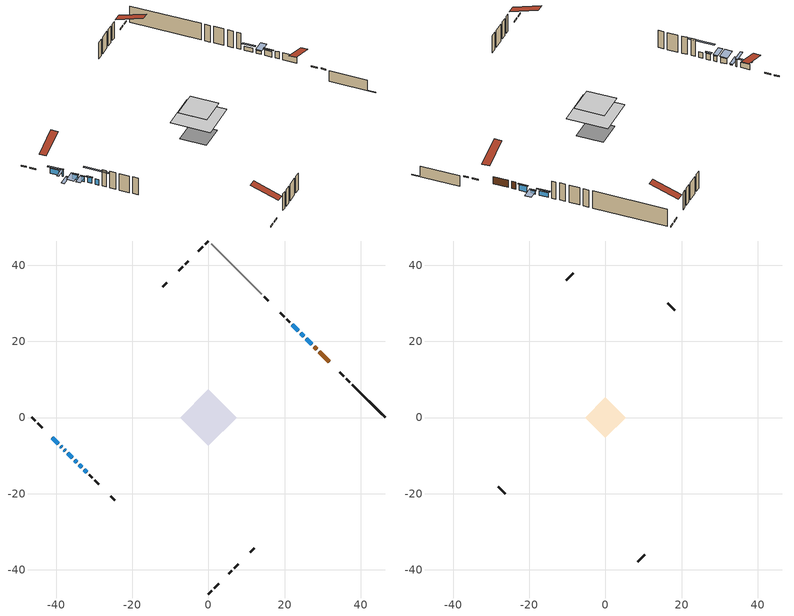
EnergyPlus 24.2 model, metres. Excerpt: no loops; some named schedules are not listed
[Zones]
conditioned space
 floor outside (Floor1 construction): -1.53,0 0,1.53 1.53,0 0,-1.53 z2.36
 floor adiabatic (AdiabaticFloorConstruction): -7.42,0 0,7.42 7.42,0 0,-7.42 z4.8
 floor foundation (Slab1 construction): -4.85,0 0,4.85 4.85,0 0,-4.85 z-0.69
 wall outside (RimJoist1 construction): 0,-46.33 0.87,-45.47 / -46.33,0 -45.47,-0.87 / 0,46.33 -0.87,45.47 / 37.05,9.28 36.19,10.14 z2.36:2.66
 wall outside (RimJoist2 construction): 1.52,-44.81 2.64,-43.69 / -44.81,-1.52 -43.69,-2.64 / -1.52,44.81 -2.64,43.69 / 35.53,10.8 34.41,11.92 z2.36:2.66
 wall outside (AdiabaticWallConstruction 1): 31.73,14.6 29.06,17.27 / 28.4,17.93 27.73,18.6 z2.36:4.39
 wall outside (AdiabaticWallConstruction): 27.07,19.26 25.71,20.62 / -33.97,-12.36 -33.29,-13.04 / -32.63,-13.7 -31.95,-14.38 z2.36:3.96; -41.01,-5.32 -39.41,-6.92 z2.36:3.86; -38.75,-7.58 -38.57,-7.76 z2.36:4.34; -37.92,-8.41 -37.56,-8.78 z2.36:2.52; 25.05,21.28 24.19,22.14 z2.36:3.28; -36.9,-9.43 -35.82,-10.51 z2.36:3.88; -35.17,-11.17 -34.63,-11.71 z2.36:3.89; 23.54,22.8 21.93,24.4 z2.36:3.58
 wall outside (Wall1 construction): 5.32,-41.01 6.06,-40.27 / -31.3,-15.04 -30.56,-15.77 / -5.32,41.01 -6.06,40.27 / 21.28,25.05 20.54,25.79 z2.36:7.24
 wall outside (Wall2 construction): 6.72,-39.62 7.77,-38.56 / -29.91,-16.43 -28.85,-17.48 / -6.72,39.62 -7.77,38.56 / 19.89,26.44 18.83,27.5 z2.36:7.24
 wall outside (Wall4 construction): 10.98,-35.36 11.98,-34.36 / -25.64,-20.69 -24.64,-21.69 / -10.98,35.36 -11.98,34.36 / 15.63,30.71 14.63,31.71 z2.36:7.24
 wall foundation (FoundationWall1 construction): 37.71,8.62,-0.69 37.71,8.62,2.36 44.77,1.57,2.36 44.77,1.57,-0.59 46.33,0,-0.59 46.33,0,-0.69
 wall adiabatic (Wall5 construction): 13.97,32.36 0.66,45.68 z2.36:7.24
 window (WindowConstruction 2): 27.07,19.26 25.71,20.62 z2.36:3.96
 window (WindowConstruction 1): -41.01,-5.32 -39.41,-6.92 z2.36:3.86
 window (WindowConstruction 8): -38.75,-7.58 -38.57,-7.76 z2.36:4.34
 window (WindowConstruction 9): -37.92,-8.42 -37.56,-8.77 z2.36:2.51
 window (WindowConstruction 5): 25.05,21.28 24.19,22.14 z2.36:3.27
 window (WindowConstruction 6): -36.9,-9.43 -35.82,-10.51 z2.36:3.88
 window (WindowConstruction 7): -35.17,-11.17 -34.63,-11.7 z2.36:3.88
 window (WindowConstruction 3): -33.97,-12.36 -33.29,-13.04 z2.36:3.96
 window (WindowConstruction 4): -32.63,-13.7 -31.95,-14.38 z2.36:3.96
 window (WindowConstruction): 23.53,22.8 21.94,24.4 z2.36:3.58
 door (Door): 31.73,14.6 29.06,17.27 z2.36:4.39
 door (Door 1): 28.4,17.93 27.73,18.6 z2.36:4.39
 ceiling adiabatic (AdiabaticFloorConstruction): 0,-7.42 7.42,0 0,7.42 -7.42,0 z4.8
attic - vented
 floor to conditioned space (Floor2 construction Reversed): -5.32,0 0,5.32 5.32,0 0,-5.32 z7.24
 wall outside (Wall3 construction): 8.43,-37.91 10.32,-36.01 / -28.2,-18.14 -26.3,-20.03 / -8.43,37.91 -10.32,36.01 / 18.18,28.16 16.28,30.05 z2.36:7.24
 roof outside (Roof1 construction): 4.67,-41.67,7.24 -0.52,-36.48,9.68 -1.88,-37.85,9.68 3.3,-43.03,7.24; -41.67,-4.67,7.24 -36.48,0.52,9.68 -37.85,1.88,9.68 -43.03,-3.3,7.24; -4.67,41.67,7.24 0.52,36.48,9.68 1.88,37.85,9.68 -3.3,43.03,7.24; 32.39,13.95,7.24 27.2,8.76,9.68 28.57,7.39,9.68 33.75,12.58,7.24
shading: 25.5,20.83 27.28,19.05 27.49,19.26 25.71,21.04 z4.26; -38.98,-7.36 -41.44,-4.89 -41.73,-5.18 -39.27,-7.65 z4.47; -38.45,-7.89 -38.88,-7.45 -41.04,-9.61 -40.6,-10.04 z4.52; -37.43,-8.9 -38.04,-8.29 -40.2,-10.45 -39.59,-11.06 z2.69; 24.06,22.27 25.18,21.15 27.34,23.31 26.22,24.43 z3.45; -35.7,-10.64 -37.03,-9.3 -39.19,-11.46 -37.85,-12.79 z4.06; -34.5,-11.83 -35.29,-11.04 -37.45,-13.2 -36.66,-13.99 z4.06; -33.08,-13.25 -34.18,-12.15 -34.47,-12.44 -33.37,-13.54 z4.26; -29.88,-16.45 -34.7,-11.63 -35,-11.92 -30.17,-16.74 z6.89; 21.5,24.83 23.97,22.37 24.26,22.66 21.8,25.12 z4.19
[Building]
Building 1: Terrain=Suburbs
[Site:Location]
Calgary Intl AP_AB: Latitude {deg}=51.11; Longitude {deg}=-114.02; Time Zone {hr}=-7; Elevation {m}=1084; Keep Site Location Information=Yes
[Site:GroundTemperature:Shallow]
0.326196, -1.55603, -1.70677, -0.813554, 2.7722, 6.34125, 9.43543, 11.3955, 11.562, 9.96783, 6.95256, 3.49299
[Site:WaterMainsTemperature]
Calculation Method=Schedule; Temperature Schedule=mains temperature schedule
[Material] Roughness=Rough; Thermal Absorptance=0.9
Name | Thickness {m} | Conductivity {W/m-K} | Density {kg/m3} | Specific Heat {J/kg-K} | Solar Absorptance | Visible Absorptance
asphalt or fiberglass shingles | 0.00635 | 0.162714 | 1121.4 | 1465.45 | 0.4 | 0.4
ceiling loosefill ins | 0.169333 | 0.0480833 | 16.02 | 1046.75 | 0.7 | 0.7
ceiling stud and cavity | 0.1397 | 0.351045 | 65.682 | 1177.47 | 0.7 | 0.7
concrete 4.0 in. | 0.1016 | 1.803125 | 2242.8 | 837.4 | 0.7 | 0.7
concrete 8.0 in. | 0.2032 | 1.803125 | 2242.8 | 837.4 | 0.7 | 0.7
door material | 0.04445 | 0.053851 | 512.64 | 1214.23 | 0.7 | 0.7
floor covering | 0.0127 | 0.0433444 | 54.468 | 1339.84 | 0.6 | 0.6
floor rigid ins | 0.103632 | 0.029427 | 32.04 | 1214.23 | 0.7 | 0.7
floor rigid ins 1; wall rigid ins 2 | 0.512978 | 0.029427 | 32.04 | 1214.23 | 0.7 | 0.7
floor stud and cavity | 0.1397 | 0.271521 | 92.3553 | 1139.71 | 0.7 | 0.7
floor stud and cavity 1 | 0.1397 | 1.75129 | 37.0049 | 1207.88 | 0.7 | 0.7
furniture material conditioned space 1 | 0.1524 | 0.115458 | 640.8 | 1214.23 | 0.6 | 0.6
gypsum board | 0.0127 | 0.160291 | 801 | 837.4 | 0.6 | 0.6
osb sheathing 0.5 in. | 0.0127 | 0.115458 | 512.64 | 1214.23 | 0.7 | 0.7
osb sheathing 0.75 in. | 0.01905 | 0.115458 | 512.64 | 1214.23 | 0.7 | 0.7
osb sheathing 2.0 in. | 0.0508 | 0.115458 | 512.64 | 1214.23 | 0.7 | 0.7
rim joist rigid ins; wall rigid ins | 0.051816 | 0.029427 | 32.04 | 1214.23 | 0.7 | 0.7
rim joist stud and cavity | 0.0508 | 0.0478775 | 125.044 | 1163.47 | 0.6 | 0.6
rim joist stud and cavity 1 | 0.0508 | 0.0475618 | 125.044 | 1163.47 | 0.6 | 0.6
wall rigid ins 1 | 0.051816 | 0.029427 | 32.04 | 1214.23 | 0.4 | 0.4
wall stud and cavity | 0.1397 | 0.214432 | 139.0536 | 1170.24 | 0.7 | 0.7
wall stud and cavity 1 | 0.1397 | 0.238976 | 139.0536 | 1170.24 | 0.7 | 0.7
wall stud and cavity 2 | 0.0889 | 6.9971 | 50.32683 | 1063.81 | 0.6 | 0.6
wall stud and cavity 3 | 0.1397 | 0.200459 | 139.0536 | 1170.24 | 0.7 | 0.7
wall stud and cavity 4 | 0.1397 | 0.186881 | 139.0536 | 1170.24 | 0.7 | 0.7
wall stud and cavity 5 | 0.0889 | 0.380278 | 52.3479 | 1209.89 | 0.7 | 0.7
wall stud and cavity 6 | 0.0889 | 0.391764 | 83.0341 | 1211.67 | 0.7 | 0.7
wood siding | 0.0254 | 0.102417 | 544.68 | 1172.36 | 0.4 | 0.4
wood siding 1 | 0.00254 | 0.102417 | 544.68 | 1172.36 | 0.4 | 0.4
wood siding 2; wood siding 3; wood siding 4 | 0.0254 | 0.102417 | 544.68 | 1172.36 | 0.7 | 0.7
[WindowMaterial:SimpleGlazingSystem]
Name | U-Factor {W/m2-K} | Solar Heat Gain Coefficient
WindowMaterial | 2.7913 | 0.64
WindowMaterial 1 | 2.79414 | 0.65
WindowMaterial 2 | 2.76008 | 0.61
WindowMaterial 3 | 1.831155 | 0.51
WindowMaterial 4 | 2.75837 | 0.61
WindowMaterial 5 | 2.773703 | 0.65
WindowMaterial 6 | 2.78052 | 0.57
WindowMaterial 7 | 2.728279 | 0.5
WindowMaterial 8 | 2.60791 | 0.31
[Construction]
AdiabaticFloorConstruction: floor stud and cavity 1, floor rigid ins 1, osb sheathing 0.75 in., floor covering
AdiabaticWallConstruction: wood siding 3, wall rigid ins 2, wall stud and cavity 5, gypsum board
AdiabaticWallConstruction 1: wood siding 4, wall rigid ins 2, wall stud and cavity 5, gypsum board
Door; Door 1: door material
Floor1 construction: floor stud and cavity, floor rigid ins, osb sheathing 0.75 in., floor covering
Floor2 construction Reversed: gypsum board, ceiling stud and cavity, ceiling loosefill ins
FoundationWall1 construction: concrete 8.0 in.
furniture construction conditioned space 1: furniture material conditioned space 1
PartitionWallConstruction: gypsum board, wall stud and cavity 6, gypsum board
RimJoist1 construction: wood siding 2, rim joist rigid ins, osb sheathing 2.0 in., rim joist stud and cavity
RimJoist2 construction: wood siding 2, rim joist rigid ins, osb sheathing 2.0 in., rim joist stud and cavity 1
Roof1 construction: asphalt or fiberglass shingles
Slab1 construction: concrete 4.0 in.
Wall1 construction: wood siding, wall rigid ins, osb sheathing 0.5 in., wall stud and cavity, gypsum board
Wall2 construction: wood siding, wall rigid ins, osb sheathing 0.5 in., wall stud and cavity 1, gypsum board
Wall3 construction: wood siding 1, wall stud and cavity 2
Wall4 construction: wood siding, wall rigid ins, osb sheathing 0.5 in., wall stud and cavity 3, gypsum board
Wall5 construction: wall rigid ins 1, osb sheathing 0.5 in., wall stud and cavity 4, gypsum board
WindowConstruction: WindowMaterial
WindowConstruction 1: WindowMaterial 1
WindowConstruction 2: WindowMaterial 2
WindowConstruction 3; WindowConstruction 4: WindowMaterial 3
WindowConstruction 5: WindowMaterial 4
WindowConstruction 6: WindowMaterial 5
WindowConstruction 7: WindowMaterial 6
WindowConstruction 8: WindowMaterial 7
WindowConstruction 9: WindowMaterial 8
[Zone] Multiplier=1; Part of Total Floor Area=Yes
Name | Volume {m3}
attic - vented | 22.4843
conditioned space | 448.5
[Space]
Name | Zone | Volume {m3}
attic - vented 1 | attic - vented | 22.4843
conditioned space 1 | conditioned space | 448.5
[ZoneInfiltration:EffectiveLeakageArea]
infil attic - vented 1: Zone or Space=attic - vented 1; Schedule=Always On Discrete; Effective Air Leakage Area {cm2}=1942.97; Stack Coefficient=0.000509081; Wind Coefficient=1.52445e-05
[ZoneMixing]
whole house fan mix: Zone or Space=attic - vented; Schedule=Always On Continuous; Design Flow Rate Calculation Method=Flow/Zone; Design Flow Rate {m3/s}=0; Source Zone or Space=conditioned space
[SurfaceProperty:ExposedFoundationPerimeter]
Slab1: Exposed Perimeter Calculation Method=TotalExposedPerimeter; Total Exposed Perimeter {m}=12.192
[InternalMass] Zone or ZoneList=conditioned space; Space or SpaceList=conditioned space 1
Name | Construction | Surface Area {m2}
furniture mass conditioned space 1 | furniture construction conditioned space 1 | 64.7081
partition wall mass | PartitionWallConstruction | 161.77
[Lights]
interior lighting: Zone or ZoneList or Space or SpaceList=conditioned space 1; Schedule=interior lighting schedule; Design Level Calculation Method=LightingLevel; Lighting Level {W}=343.2; Return Air Fraction=0; Fraction Radiant=0.6; Fraction Visible=0.2; Fraction Replaceable=1
[People]
occupants: Zone or ZoneList or Space or SpaceList=conditioned space 1; Number of People Schedule=occupants schedule; Number of People Calculation Method=People; Number of People=3; Fraction Radiant=0.314171; Sensible Heat Fraction=0.56303; Activity Level Schedule=occupants activity schedule; Carbon Dioxide Generation Rate {m3/s-W}=0; Enable ASHRAE 55 Comfort Warnings=No; Mean Radiant Temperature Calculation Type=EnclosureAveraged
[ElectricEquipment] Zone or ZoneList or Space or SpaceList=conditioned space 1; Design Level Calculation Method=EquipmentLevel
Name | Schedule | Design Level {W} | Fraction Latent | Fraction Radiant | Fraction Lost
clothes dryer | clothes dryer schedule | 140.772 | 0.015 | 0.081 | 0.85
clothes washer | clothes washer schedule | 32.1985 | 0.03 | 0.162 | 0.7
cooking range | cooking range schedule | 208.969 | 0.08 | 0.432 | 0.2
dishwasher | dishwasher schedule | 66.8632 | 0.3 | 0.18 | 0.4
fridge | fridge schedule | 72.9452 | 0 | 0.6 | 0
mech vent bath fan 0 | mech vent bath fan 0 schedule | 50.2 | 0 | 0 | 1
mech vent bath fan 1 | mech vent bath fan 1 schedule | 50.2 | 0 | 0 | 1
mech vent house fan | mech vent house fan schedule | 0 | 0 | 0 | 1
mech vent house fan cfis | mech vent house fan cfis schedule | 0 | 0 | 0 | 0
mech vent range fan 0 | mech vent range fan 0 schedule | 57 | 0 | 0 | 1
misc plug loads | misc plug loads schedule | 494.7 | 0.045 | 0.513 | 0.1
whole house fan | Always On Discrete | 0 | 0 | 0 | 1
[OtherEquipment] Zone or ZoneList or Space or SpaceList=conditioned space 1; Design Level Calculation Method=EquipmentLevel
Name | Fuel Type | Schedule | Design Level {W} | Fraction Latent | Fraction Radiant | Fraction Lost
clothes dryer 1 | Electricity | clothes dryer schedule | 0 | 0.015 | 0.081 | 0.85
cooking range 1 | Electricity | cooking range schedule | 0 | 0.08 | 0.432 | 0.2
general water use latent | None | general water use schedule | 59.3978 | 1 | 0 | 0
general water use sensible | None | general water use schedule | -58.539 | 0 | 0.6 | 0
mech vent house fan latent load | None | Always On Discrete | 0 | 1 | 0 | 0
mech vent house fan sensible load | None | Always On Discrete | 0 | 0 | 0 | 0
water heater energy adjustment1 | NaturalGas | Always On Discrete | 0.01 | 0 | 0 | 1
[ZoneInfiltration:DesignFlowRate] Zone or ZoneList or Space or SpaceList=conditioned space 1; Schedule=Always On Discrete; Design Flow Rate Calculation Method=Flow/Zone; Design Flow Rate {m3/s}=0
infil flow; natural vent flow; whole house fan flow
[Foundation:Kiva]
Foundation Kiva 1: Initial Indoor Air Temperature {C}=18; Wall Height Above Grade {m}=2.36001; Wall Depth Below Slab {m}=0.2032
[Foundation:Kiva:Settings]
Soil Conductivity {W/m-K}=0.849921; Soil Density {kg/m3}=1842.3; Soil Specific Heat {J/kg-K}=418.7; Ground Solar Absorptivity=0.9; Ground Thermal Absorptivity=0.9; Ground Surface Roughness {m}=0.03; Far-Field Width {m}=40; Deep-Ground Boundary Condition=ZeroFlux; Deep-Ground Depth {m}=40; Minimum Cell Dimension {m}=0.2; Maximum Cell Growth Coefficient=3; Simulation Timestep=Timestep
[Exterior:Lights]
exterior lighting: Schedule=exterior lighting schedule; Design Level {W}=75.6
[Schedule:Constant]
Name | Hourly Value
Always On Continuous; mech vent house fan schedule; mech vent house fan cfis schedule; Always On Discrete | 1
occupants activity schedule | 117.228
fridge schedule | 0
[Schedule:Week:Daily]
interior lighting schedule Week Rule - Jan1-Jan27: interior lighting schedule day, interior lighting schedule day, interior lighting schedule day, interior lighting schedule day, interior lighting schedule day, interior lighting schedule day, interior lighting schedule day, interior lighting schedule default day, interior lighting schedule default day, interior lighting schedule default day, interior lighting schedule default day, interior lighting schedule default day
interior lighting schedule Week Rule - Jan28-Feb3: interior lighting schedule day, interior lighting schedule day, interior lighting schedule day, interior lighting schedule day, interior lighting schedule day 1, interior lighting schedule day 1, interior lighting schedule day 1, interior lighting schedule default day, interior lighting schedule default day, interior lighting schedule default day, interior lighting schedule default day, interior lighting schedule default day
interior lighting schedule Week Rule - Feb4-Feb24: interior lighting schedule day 1, interior lighting schedule day 1, interior lighting schedule day 1, interior lighting schedule day 1, interior lighting schedule day 1, interior lighting schedule day 1, interior lighting schedule day 1, interior lighting schedule default day, interior lighting schedule default day, interior lighting schedule default day, interior lighting schedule default day, interior lighting schedule default day
interior lighting schedule Week Rule - Feb25-Mar3: interior lighting schedule day 1, interior lighting schedule day 1, interior lighting schedule day 1, interior lighting schedule day 1, interior lighting schedule day 2, interior lighting schedule day 2, interior lighting schedule day 2, interior lighting schedule default day, interior lighting schedule default day, interior lighting schedule default day, interior lighting schedule default day, interior lighting schedule default day
interior lighting schedule Week Rule - Mar4-Mar31: interior lighting schedule day 2, interior lighting schedule day 2, interior lighting schedule day 2, interior lighting schedule day 2, interior lighting schedule day 2, interior lighting schedule day 2, interior lighting schedule day 2, interior lighting schedule default day, interior lighting schedule default day, interior lighting schedule default day, interior lighting schedule default day, interior lighting schedule default day
interior lighting schedule Week Rule - Apr1-Apr28: interior lighting schedule day 3, interior lighting schedule day 3, interior lighting schedule day 3, interior lighting schedule day 3, interior lighting schedule day 3, interior lighting schedule day 3, interior lighting schedule day 3, interior lighting schedule default day, interior lighting schedule default day, interior lighting schedule default day, interior lighting schedule default day, interior lighting schedule default day
interior lighting schedule Week Rule - Apr29-May5: interior lighting schedule day 3, interior lighting schedule day 3, interior lighting schedule day 4, interior lighting schedule day 4, interior lighting schedule day 4, interior lighting schedule day 4, interior lighting schedule day 4, interior lighting schedule default day, interior lighting schedule default day, interior lighting schedule default day, interior lighting schedule default day, interior lighting schedule default day
interior lighting schedule Week Rule - May6-May26: interior lighting schedule day 4, interior lighting schedule day 4, interior lighting schedule day 4, interior lighting schedule day 4, interior lighting schedule day 4, interior lighting schedule day 4, interior lighting schedule day 4, interior lighting schedule default day, interior lighting schedule default day, interior lighting schedule default day, interior lighting schedule default day, interior lighting schedule default day
interior lighting schedule Week Rule - May27-Jun2: interior lighting schedule day 4, interior lighting schedule day 4, interior lighting schedule day 4, interior lighting schedule day 4, interior lighting schedule day 4, interior lighting schedule day 5, interior lighting schedule day 5, interior lighting schedule default day, interior lighting schedule default day, interior lighting schedule default day, interior lighting schedule default day, interior lighting schedule default day
interior lighting schedule Week Rule - Jun3-Jun30: interior lighting schedule day 5, interior lighting schedule day 5, interior lighting schedule day 5, interior lighting schedule day 5, interior lighting schedule day 5, interior lighting schedule day 5, interior lighting schedule day 5, interior lighting schedule default day, interior lighting schedule default day, interior lighting schedule default day, interior lighting schedule default day, interior lighting schedule default day
interior lighting schedule Week Rule - Jul1-Jul28: interior lighting schedule day 6, interior lighting schedule day 6, interior lighting schedule day 6, interior lighting schedule day 6, interior lighting schedule day 6, interior lighting schedule day 6, interior lighting schedule day 6, interior lighting schedule default day, interior lighting schedule default day, interior lighting schedule default day, interior lighting schedule default day, interior lighting schedule default day
interior lighting schedule Week Rule - Jul29-Aug4: interior lighting schedule day 6, interior lighting schedule day 6, interior lighting schedule day 6, interior lighting schedule day 7, interior lighting schedule day 7, interior lighting schedule day 7, interior lighting schedule day 7, interior lighting schedule default day, interior lighting schedule default day, interior lighting schedule default day, interior lighting schedule default day, interior lighting schedule default day
interior lighting schedule Week Rule - Aug5-Aug25: interior lighting schedule day 7, interior lighting schedule day 7, interior lighting schedule day 7, interior lighting schedule day 7, interior lighting schedule day 7, interior lighting schedule day 7, interior lighting schedule day 7, interior lighting schedule default day, interior lighting schedule default day, interior lighting schedule default day, interior lighting schedule default day, interior lighting schedule default day
interior lighting schedule Week Rule - Aug26-Sep1: interior lighting schedule day 7, interior lighting schedule day 7, interior lighting schedule day 7, interior lighting schedule day 7, interior lighting schedule day 7, interior lighting schedule day 7, interior lighting schedule day 8, interior lighting schedule default day, interior lighting schedule default day, interior lighting schedule default day, interior lighting schedule default day, interior lighting schedule default day
interior lighting schedule Week Rule - Sep2-Sep29: interior lighting schedule day 8, interior lighting schedule day 8, interior lighting schedule day 8, interior lighting schedule day 8, interior lighting schedule day 8, interior lighting schedule day 8, interior lighting schedule day 8, interior lighting schedule default day, interior lighting schedule default day, interior lighting schedule default day, interior lighting schedule default day, interior lighting schedule default day
interior lighting schedule Week Rule - Sep30-Oct6: interior lighting schedule day 8, interior lighting schedule day 9, interior lighting schedule day 9, interior lighting schedule day 9, interior lighting schedule day 9, interior lighting schedule day 9, interior lighting schedule day 9, interior lighting schedule default day, interior lighting schedule default day, interior lighting schedule default day, interior lighting schedule default day, interior lighting schedule default day
interior lighting schedule Week Rule - Oct7-Oct27: interior lighting schedule day 9, interior lighting schedule day 9, interior lighting schedule day 9, interior lighting schedule day 9, interior lighting schedule day 9, interior lighting schedule day 9, interior lighting schedule day 9, interior lighting schedule default day, interior lighting schedule default day, interior lighting schedule default day, interior lighting schedule default day, interior lighting schedule default day
interior lighting schedule Week Rule - Oct28-Nov3: interior lighting schedule day 9, interior lighting schedule day 9, interior lighting schedule day 9, interior lighting schedule day 9, interior lighting schedule day 10, interior lighting schedule day 10, interior lighting schedule day 10, interior lighting schedule default day, interior lighting schedule default day, interior lighting schedule default day, interior lighting schedule default day, interior lighting schedule default day
interior lighting schedule Week Rule - Nov4-Nov24: interior lighting schedule day 10, interior lighting schedule day 10, interior lighting schedule day 10, interior lighting schedule day 10, interior lighting schedule day 10, interior lighting schedule day 10, interior lighting schedule day 10, interior lighting schedule default day, interior lighting schedule default day, interior lighting schedule default day, interior lighting schedule default day, interior lighting schedule default day
interior lighting schedule Week Rule - Nov25-Dec1: interior lighting schedule day 10, interior lighting schedule day 10, interior lighting schedule day 10, interior lighting schedule day 10, interior lighting schedule day 10, interior lighting schedule day 10, interior lighting schedule day 11, interior lighting schedule default day, interior lighting schedule default day, interior lighting schedule default day, interior lighting schedule default day, interior lighting schedule default day
interior lighting schedule Week Rule - Dec2-Dec31: interior lighting schedule day 11, interior lighting schedule day 11, interior lighting schedule day 11, interior lighting schedule day 11, interior lighting schedule day 11, interior lighting schedule day 11, interior lighting schedule day 11, interior lighting schedule default day, interior lighting schedule default day, interior lighting schedule default day, interior lighting schedule default day, interior lighting schedule default day
occupants schedule Week Rule - Jan1-Dec31: occupants schedule day, occupants schedule day, occupants schedule day, occupants schedule day, occupants schedule day, occupants schedule day, occupants schedule day, occupants schedule default day, occupants schedule default day, occupants schedule default day, occupants schedule default day, occupants schedule default day
clothes dryer schedule Week Rule - Jan1-Dec31: clothes dryer schedule day, clothes dryer schedule day, clothes dryer schedule day, clothes dryer schedule day, clothes dryer schedule day, clothes dryer schedule day, clothes dryer schedule day, clothes dryer schedule default day, clothes dryer schedule default day, clothes dryer schedule default day, clothes dryer schedule default day, clothes dryer schedule default day
clothes washer schedule Week Rule - Jan1-Dec31: clothes washer schedule day, clothes washer schedule day, clothes washer schedule day, clothes washer schedule day, clothes washer schedule day, clothes washer schedule day, clothes washer schedule day, clothes washer schedule default day, clothes washer schedule default day, clothes washer schedule default day, clothes washer schedule default day, clothes washer schedule default day
cooking range schedule Week Rule - Jan1-Dec31: cooking range schedule day, cooking range schedule day, cooking range schedule day, cooking range schedule day, cooking range schedule day, cooking range schedule day, cooking range schedule day, cooking range schedule default day, cooking range schedule default day, cooking range schedule default day, cooking range schedule default day, cooking range schedule default day
dishwasher schedule Week Rule - Jan1-Dec31: dishwasher schedule day, dishwasher schedule day, dishwasher schedule day, dishwasher schedule day, dishwasher schedule day, dishwasher schedule day, dishwasher schedule day, dishwasher schedule default day, dishwasher schedule default day, dishwasher schedule default day, dishwasher schedule default day, dishwasher schedule default day
mech vent bath fan 0 schedule Week Rule - Jan1-Dec31: mech vent bath fan 0 schedule day, mech vent bath fan 0 schedule day, mech vent bath fan 0 schedule day, mech vent bath fan 0 schedule day, mech vent bath fan 0 schedule day, mech vent bath fan 0 schedule day, mech vent bath fan 0 schedule day, mech vent bath fan 0 schedule default day, mech vent bath fan 0 schedule default day, mech vent bath fan 0 schedule default day, mech vent bath fan 0 schedule default day, mech vent bath fan 0 schedule default day
mech vent bath fan 1 schedule Week Rule - Jan1-Dec31: mech vent bath fan 1 schedule day, mech vent bath fan 1 schedule day, mech vent bath fan 1 schedule day, mech vent bath fan 1 schedule day, mech vent bath fan 1 schedule day, mech vent bath fan 1 schedule day, mech vent bath fan 1 schedule day, mech vent bath fan 1 schedule default day, mech vent bath fan 1 schedule default day, mech vent bath fan 1 schedule default day, mech vent bath fan 1 schedule default day, mech vent bath fan 1 schedule default day
mech vent range fan 0 schedule Week Rule - Jan1-Dec31: mech vent range fan 0 schedule day, mech vent range fan 0 schedule day, mech vent range fan 0 schedule day, mech vent range fan 0 schedule day, mech vent range fan 0 schedule day, mech vent range fan 0 schedule day, mech vent range fan 0 schedule day, mech vent range fan 0 schedule default day, mech vent range fan 0 schedule default day, mech vent range fan 0 schedule default day, mech vent range fan 0 schedule default day, mech vent range fan 0 schedule default day
misc plug loads schedule Week Rule - Jan1-Dec31: misc plug loads schedule day, misc plug loads schedule day, misc plug loads schedule day, misc plug loads schedule day, misc plug loads schedule day, misc plug loads schedule day, misc plug loads schedule day, misc plug loads schedule default day, misc plug loads schedule default day, misc plug loads schedule default day, misc plug loads schedule default day, misc plug loads schedule default day
general water use schedule Week Rule - Jan1-Dec31: general water use schedule day, general water use schedule day, general water use schedule day, general water use schedule day, general water use schedule day, general water use schedule day, general water use schedule day, general water use schedule default day, general water use schedule default day, general water use schedule default day, general water use schedule default day, general water use schedule default day
exterior lighting schedule Week Rule - Jan1-Jan27: exterior lighting schedule day, exterior lighting schedule day, exterior lighting schedule day, exterior lighting schedule day, exterior lighting schedule day, exterior lighting schedule day, exterior lighting schedule day, exterior lighting schedule default day, exterior lighting schedule default day, exterior lighting schedule default day, exterior lighting schedule default day, exterior lighting schedule default day
exterior lighting schedule Week Rule - Jan28-Feb3: exterior lighting schedule day, exterior lighting schedule day, exterior lighting schedule day, exterior lighting schedule day, exterior lighting schedule day 1, exterior lighting schedule day 1, exterior lighting schedule day 1, exterior lighting schedule default day, exterior lighting schedule default day, exterior lighting schedule default day, exterior lighting schedule default day, exterior lighting schedule default day
exterior lighting schedule Week Rule - Feb4-Feb24: exterior lighting schedule day 1, exterior lighting schedule day 1, exterior lighting schedule day 1, exterior lighting schedule day 1, exterior lighting schedule day 1, exterior lighting schedule day 1, exterior lighting schedule day 1, exterior lighting schedule default day, exterior lighting schedule default day, exterior lighting schedule default day, exterior lighting schedule default day, exterior lighting schedule default day
exterior lighting schedule Week Rule - Feb25-Mar3: exterior lighting schedule day 1, exterior lighting schedule day 1, exterior lighting schedule day 1, exterior lighting schedule day 1, exterior lighting schedule day 2, exterior lighting schedule day 2, exterior lighting schedule day 2, exterior lighting schedule default day, exterior lighting schedule default day, exterior lighting schedule default day, exterior lighting schedule default day, exterior lighting schedule default day
exterior lighting schedule Week Rule - Mar4-Mar31: exterior lighting schedule day 2, exterior lighting schedule day 2, exterior lighting schedule day 2, exterior lighting schedule day 2, exterior lighting schedule day 2, exterior lighting schedule day 2, exterior lighting schedule day 2, exterior lighting schedule default day, exterior lighting schedule default day, exterior lighting schedule default day, exterior lighting schedule default day, exterior lighting schedule default day
exterior lighting schedule Week Rule - Apr1-Apr28: exterior lighting schedule day 3, exterior lighting schedule day 3, exterior lighting schedule day 3, exterior lighting schedule day 3, exterior lighting schedule day 3, exterior lighting schedule day 3, exterior lighting schedule day 3, exterior lighting schedule default day, exterior lighting schedule default day, exterior lighting schedule default day, exterior lighting schedule default day, exterior lighting schedule default day
exterior lighting schedule Week Rule - Apr29-May5: exterior lighting schedule day 3, exterior lighting schedule day 3, exterior lighting schedule day 4, exterior lighting schedule day 4, exterior lighting schedule day 4, exterior lighting schedule day 4, exterior lighting schedule day 4, exterior lighting schedule default day, exterior lighting schedule default day, exterior lighting schedule default day, exterior lighting schedule default day, exterior lighting schedule default day
exterior lighting schedule Week Rule - May6-May26: exterior lighting schedule day 4, exterior lighting schedule day 4, exterior lighting schedule day 4, exterior lighting schedule day 4, exterior lighting schedule day 4, exterior lighting schedule day 4, exterior lighting schedule day 4, exterior lighting schedule default day, exterior lighting schedule default day, exterior lighting schedule default day, exterior lighting schedule default day, exterior lighting schedule default day
exterior lighting schedule Week Rule - May27-Jun2: exterior lighting schedule day 4, exterior lighting schedule day 4, exterior lighting schedule day 4, exterior lighting schedule day 4, exterior lighting schedule day 4, exterior lighting schedule day 5, exterior lighting schedule day 5, exterior lighting schedule default day, exterior lighting schedule default day, exterior lighting schedule default day, exterior lighting schedule default day, exterior lighting schedule default day
exterior lighting schedule Week Rule - Jun3-Jun30: exterior lighting schedule day 5, exterior lighting schedule day 5, exterior lighting schedule day 5, exterior lighting schedule day 5, exterior lighting schedule day 5, exterior lighting schedule day 5, exterior lighting schedule day 5, exterior lighting schedule default day, exterior lighting schedule default day, exterior lighting schedule default day, exterior lighting schedule default day, exterior lighting schedule default day
exterior lighting schedule Week Rule - Jul1-Jul28: exterior lighting schedule day 6, exterior lighting schedule day 6, exterior lighting schedule day 6, exterior lighting schedule day 6, exterior lighting schedule day 6, exterior lighting schedule day 6, exterior lighting schedule day 6, exterior lighting schedule default day, exterior lighting schedule default day, exterior lighting schedule default day, exterior lighting schedule default day, exterior lighting schedule default day
exterior lighting schedule Week Rule - Jul29-Aug4: exterior lighting schedule day 6, exterior lighting schedule day 6, exterior lighting schedule day 6, exterior lighting schedule day 7, exterior lighting schedule day 7, exterior lighting schedule day 7, exterior lighting schedule day 7, exterior lighting schedule default day, exterior lighting schedule default day, exterior lighting schedule default day, exterior lighting schedule default day, exterior lighting schedule default day
exterior lighting schedule Week Rule - Aug5-Aug25: exterior lighting schedule day 7, exterior lighting schedule day 7, exterior lighting schedule day 7, exterior lighting schedule day 7, exterior lighting schedule day 7, exterior lighting schedule day 7, exterior lighting schedule day 7, exterior lighting schedule default day, exterior lighting schedule default day, exterior lighting schedule default day, exterior lighting schedule default day, exterior lighting schedule default day
exterior lighting schedule Week Rule - Aug26-Sep1: exterior lighting schedule day 7, exterior lighting schedule day 7, exterior lighting schedule day 7, exterior lighting schedule day 7, exterior lighting schedule day 7, exterior lighting schedule day 7, exterior lighting schedule day 8, exterior lighting schedule default day, exterior lighting schedule default day, exterior lighting schedule default day, exterior lighting schedule default day, exterior lighting schedule default day
[Schedule:Year]
interior lighting schedule: interior lighting schedule Week Rule - Jan1-Jan27, 1, 1, 1, 27, interior lighting schedule Week Rule - Jan28-Feb3, 1, 28, 2, 3, interior lighting schedule Week Rule - Feb4-Feb24, 2, 4, 2, 24, interior lighting schedule Week Rule - Feb25-Mar3, 2, 25, 3, 3, interior lighting schedule Week Rule - Mar4-Mar31, 3, 4, 3, 31, interior lighting schedule Week Rule - Apr1-Apr28, 4, 1, 4, 28, interior lighting schedule Week Rule - Apr29-May5, 4, 29, 5, 5, interior lighting schedule Week Rule - May6-May26, 5, 6, 5, 26, interior lighting schedule Week Rule - May27-Jun2, 5, 27, 6, 2, interior lighting schedule Week Rule - Jun3-Jun30, 6, 3, 6, 30, interior lighting schedule Week Rule - Jul1-Jul28, 7, 1, 7, 28, interior lighting schedule Week Rule - Jul29-Aug4, 7, 29, 8, 4, interior lighting schedule Week Rule - Aug5-Aug25, 8, 5, 8, 25, interior lighting schedule Week Rule - Aug26-Sep1, 8, 26, 9, 1, interior lighting schedule Week Rule - Sep2-Sep29, 9, 2, 9, 29, interior lighting schedule Week Rule - Sep30-Oct6, 9, 30, 10, 6, interior lighting schedule Week Rule - Oct7-Oct27, 10, 7, 10, 27, interior lighting schedule Week Rule - Oct28-Nov3, 10, 28, 11, 3, interior lighting schedule Week Rule - Nov4-Nov24, 11, 4, 11, 24, interior lighting schedule Week Rule - Nov25-Dec1, 11, 25, 12, 1, interior lighting schedule Week Rule - Dec2-Dec31, 12, 2, 12, 31
occupants schedule: occupants schedule Week Rule - Jan1-Dec31, 1, 1, 12, 31
clothes dryer schedule: clothes dryer schedule Week Rule - Jan1-Dec31, 1, 1, 12, 31
clothes washer schedule: clothes washer schedule Week Rule - Jan1-Dec31, 1, 1, 12, 31
cooking range schedule: cooking range schedule Week Rule - Jan1-Dec31, 1, 1, 12, 31
dishwasher schedule: dishwasher schedule Week Rule - Jan1-Dec31, 1, 1, 12, 31
mech vent bath fan 0 schedule: mech vent bath fan 0 schedule Week Rule - Jan1-Dec31, 1, 1, 12, 31
mech vent bath fan 1 schedule: mech vent bath fan 1 schedule Week Rule - Jan1-Dec31, 1, 1, 12, 31
mech vent range fan 0 schedule: mech vent range fan 0 schedule Week Rule - Jan1-Dec31, 1, 1, 12, 31
misc plug loads schedule: misc plug loads schedule Week Rule - Jan1-Dec31, 1, 1, 12, 31
general water use schedule: general water use schedule Week Rule - Jan1-Dec31, 1, 1, 12, 31
exterior lighting schedule: exterior lighting schedule Week Rule - Jan1-Jan27, 1, 1, 1, 27, exterior lighting schedule Week Rule - Jan28-Feb3, 1, 28, 2, 3, exterior lighting schedule Week Rule - Feb4-Feb24, 2, 4, 2, 24, exterior lighting schedule Week Rule - Feb25-Mar3, 2, 25, 3, 3, exterior lighting schedule Week Rule - Mar4-Mar31, 3, 4, 3, 31, exterior lighting schedule Week Rule - Apr1-Apr28, 4, 1, 4, 28, exterior lighting schedule Week Rule - Apr29-May5, 4, 29, 5, 5, exterior lighting schedule Week Rule - May6-May26, 5, 6, 5, 26, exterior lighting schedule Week Rule - May27-Jun2, 5, 27, 6, 2, exterior lighting schedule Week Rule - Jun3-Jun30, 6, 3, 6, 30, exterior lighting schedule Week Rule - Jul1-Jul28, 7, 1, 7, 28, exterior lighting schedule Week Rule - Jul29-Aug4, 7, 29, 8, 4, exterior lighting schedule Week Rule - Aug5-Aug25, 8, 5, 8, 25, exterior lighting schedule Week Rule - Aug26-Sep1, 8, 26, 9, 1, exterior lighting schedule Week Rule - Sep2-Sep29, 9, 2, 9, 29, exterior lighting schedule Week Rule - Sep30-Oct6, 9, 30, 10, 6, exterior lighting schedule Week Rule - Oct7-Oct27, 10, 7, 10, 27, exterior lighting schedule Week Rule - Oct28-Nov3, 10, 28, 11, 3, exterior lighting schedule Week Rule - Nov4-Nov24, 11, 4, 11, 24, exterior lighting schedule Week Rule - Nov25-Dec1, 11, 25, 12, 1, exterior lighting schedule Week Rule - Dec2-Dec31, 12, 2, 12, 31
[Schedule:Compact]
mains temperature schedule: Through: 01/01, For: AllDays, Until: 24:00, 5.30611, Through: 01/02, For: AllDays, Until: 24:00, 5.24556, Through: 01/03, For: AllDays, Until: 24:00, 5.18611, Through: 01/04, For: AllDays, Until: 24:00, 5.12778, Through: 01/05, For: AllDays, Until: 24:00, 5.07, Through: 01/06, For: AllDays, Until: 24:00, 5.01278, Through: 01/07, For: AllDays, Until: 24:00, 4.95722, Through: 01/08, For: AllDays, Until: 24:00, 4.90222, Through: 01/09, For: AllDays, Until: 24:00, 4.84778, Through: 01/10, For: AllDays, Until: 24:00, 4.795, Through: 01/11, For: AllDays, Until: 24:00, 4.74278, Through: 01/12, For: AllDays, Until: 24:00, 4.69167, Through: 01/13, For: AllDays, Until: 24:00, 4.64111, Through: 01/14, For: AllDays, Until: 24:00, 4.59222, Through: 01/15, For: AllDays, Until: 24:00, 4.54389, Through: 01/16, For: AllDays, Until: 24:00, 4.49722, Through: 01/17, For: AllDays, Until: 24:00, 4.45111, Through: 01/18, For: AllDays, Until: 24:00, 4.40611, Through: 01/19, For: AllDays, Until: 24:00, 4.36222, Through: 01/20, For: AllDays, Until: 24:00, 4.32, Through: 01/21, For: AllDays, Until: 24:00, 4.27833, Through: 01/22, For: AllDays, Until: 24:00, 4.23778, Through: 01/23, For: AllDays, Until: 24:00, 4.19833, Through: 01/24, For: AllDays, Until: 24:00, 4.16056, Through: 01/25, For: AllDays, Until: 24:00, 4.12333, Through: 01/26, For: AllDays, Until: 24:00, 4.08778, Through: 01/27, For: AllDays, Until: 24:00, 4.05278, Through: 01/28, For: AllDays, Until: 24:00, 4.01944, Through: 01/29, For: AllDays, Until: 24:00, 3.98722, Through: 01/30, For: AllDays, Until: 24:00, 3.95611, Through: 01/31, For: AllDays, Until: 24:00, 3.92667, Through: 02/01, For: AllDays, Until: 24:00, 3.89778, Through: 02/02, For: AllDays, Until: 24:00, 3.87056, Through: 02/03, For: AllDays, Until: 24:00, 3.84444, Through: 02/04, For: AllDays, Until: 24:00, 3.82, Through: 02/05, For: AllDays, Until: 24:00, 3.79611, Through: 02/06, For: AllDays, Until: 24:00, 3.77389, Through: 02/07, For: AllDays, Until: 24:00, 3.75333, Through: 02/08, For: AllDays, Until: 24:00, 3.73333, Through: 02/09, For: AllDays, Until: 24:00, 3.715, Through: 02/10, For: AllDays, Until: 24:00, 3.69778, Through: 02/11, For: AllDays, Until: 24:00, 3.68222, Through: 02/12, For: AllDays, Until: 24:00, 3.66778, Through: 02/13, For: AllDays, Until: 24:00, 3.65444, Through: 02/14, For: AllDays, Until: 24:00, 3.64278, Through: 02/15, For: AllDays, Until: 24:00, 3.63222, Through: 02/16, For: AllDays, Until: 24:00, 3.62278, Through: 02/17, For: AllDays, Until: 24:00, 3.615, Through: 02/18, For: AllDays, Until: 24:00, 3.60833, Through: 02/19, For: AllDays, Until: 24:00, 3.60333, Through: 02/20, For: AllDays, Until: 24:00, 3.59944, Through: 02/21, For: AllDays, Until: 24:00, 3.59667, Through: 02/22, For: AllDays, Until: 24:00, 3.59556, Through: 02/23, For: AllDays, Until: 24:00, 3.59556, Through: 02/24, For: AllDays, Until: 24:00, 3.59722, Through: 02/25, For: AllDays, Until: 24:00, 3.6, Through: 02/26, For: AllDays, Until: 24:00, 3.60389, Through: 02/27, For: AllDays, Until: 24:00, 3.60944, Through: 02/28, For: AllDays, Until: 24:00, 3.61611, Through: 03/01, For: AllDays, Until: 24:00, 3.62444, Through: 03/02, For: AllDays, Until: 24:00, 3.63333, Through: 03/03, For: AllDays, Until: 24:00, 3.64444, Through: 03/04, For: AllDays, Until: 24:00, 3.65611, Through: 03/05, For: AllDays, Until: 24:00, 3.67, Through: 03/06, For: AllDays, Until: 24:00, 3.68444, Through: 03/07, For: AllDays, Until: 24:00, 3.70056, Through: 03/08, For: AllDays, Until: 24:00, 3.71778, Through: 03/09, For: AllDays, Until: 24:00, 3.73611, Through: 03/10, For: AllDays, Until: 24:00, 3.75611, Through: 03/11, For: AllDays, Until: 24:00, 3.77722, Through: 03/12, For: AllDays, Until: 24:00, 3.79944, Through: 03/13, For: AllDays, Until: 24:00, 3.82333, Through: 03/14, For: AllDays, Until: 24:00, 3.84833, Through: 03/15, For: AllDays, Until: 24:00, 3.87444, Through: 03/16, For: AllDays, Until: 24:00, 3.90222, Through: 03/17, For: AllDays, Until: 24:00, 3.93056, Through: 03/18, For: AllDays, Until: 24:00, 3.96056, Through: 03/19, For: AllDays, Until: 24:00, 3.99167, Through: 03/20, For: AllDays, Until: 24:00, 4.02444, Through: 03/21, For: AllDays, Until: 24:00, 4.05778, Through: 03/22, For: AllDays, Until: 24:00, 4.09278, Through: 03/23, For: AllDays, Until: 24:00, 4.12833, Through: 03/24, For: AllDays, Until: 24:00, 4.16556, Through: 03/25, For: AllDays, Until: 24:00, 4.20389, Through: 03/26, For: AllDays, Until: 24:00, 4.24333, Through: 03/27, For: AllDays, Until: 24:00, 4.28389, Through: 03/28, For: AllDays, Until: 24:00, 4.32611, Through: 03/29, For: AllDays, Until: 24:00, 4.36889, Through: 03/30, For: AllDays, Until: 24:00, 4.41278, Through: 03/31, For: AllDays, Until: 24:00, 4.45778, Through: 04/01, For: AllDays, Until: 24:00, 4.50389, Through: 04/02, For: AllDays, Until: 24:00, 4.55111, Through: 04/03, For: AllDays, Until: 24:00, 4.59944, Through: 04/04, For: AllDays, Until: 24:00, 4.64833, Through: 04/05, For: AllDays, Until: 24:00, 4.69889, Through: 04/06, For: AllDays, Until: 24:00, 4.75, Through: 04/07, For: AllDays, Until: 24:00, 4.80222, Through: 04/08, For: AllDays, Until: 24:00, 4.85556, Through: 04/09, For: AllDays, Until: 24:00, 4.91, Through: 04/10, For: AllDays, Until: 24:00, 4.965, Through: 04/11, For: AllDays, Until: 24:00, 5.02111, Through: 04/12, For: AllDays, Until: 24:00, 5.07833, Through: 04/13, For: AllDays, Until: 24:00, 5.13611, Through: 04/14, For: AllDays, Until: 24:00, 5.195, Through: 04/15, For: AllDays, Until: 24:00, 5.25444, Through: 04/16, For: AllDays, Until: 24:00, 5.315, Through: 04/17, For: AllDays, Until: 24:00, 5.37611, Through: 04/18, For: AllDays, Until: 24:00, 5.43833, Through: 04/19, For: AllDays, Until: 24:00, 5.50111, Through: 04/20, For: AllDays, Until: 24:00, 5.565, Through: 04/21, For: AllDays, Until: 24:00, 5.62944, Through: 04/22, For: AllDays, Until: 24:00, 5.69444, Through: 04/23, For: AllDays, Until: 24:00, 5.76, Through: 04/24, For: AllDays, Until: 24:00, 5.82667, Through: 04/25, For: AllDays, Until: 24:00, 5.89389, Through: 04/26, For: AllDays, Until: 24:00, 5.96167, Through: 04/27, For: AllDays, Until: 24:00, 6.03056, Through: 04/28, For: AllDays, Until: 24:00, 6.09944, Through: 04/29, For: AllDays, Until: 24:00, 6.16944, Through: 04/30, For: AllDays, Until: 24:00, 6.23944, Through: 05/01, For: AllDays, Until: 24:00, 6.31056, Through: 05/02, For: AllDays, Until: 24:00, 6.38167, Through: 05/03, For: AllDays, Until: 24:00, 6.45333, Through: 05/04, For: AllDays, Until: 24:00, 6.52611, Through: 05/05, For: AllDays, Until: 24:00, 6.59889, Through: 05/06, For: AllDays, Until: 24:00, 6.67167, Through: 05/07, For: AllDays, Until: 24:00, 6.74556, Through: 05/08, For: AllDays, Until: 24:00, 6.81944, Through: 05/09, For: AllDays, Until: 24:00, 6.89389, Through: 05/10, For: AllDays, Until: 24:00, 6.96889, Through: 05/11, For: AllDays, Until: 24:00, 7.04389, Through: 05/12, For: AllDays, Until: 24:00, 7.11944, Through: 05/13, For: AllDays, Until: 24:00, 7.195, Through: 05/14, For: AllDays, Until: 24:00, 7.27111, Through: 05/15, For: AllDays, Until: 24:00, 7.34722, Through: 05/16, For: AllDays, Until: 24:00, 7.42389, Through: 05/17, For: AllDays, Until: 24:00, 7.50056, Through: 05/18, For: AllDays, Until: 24:00, 7.57722, Through: 05/19, For: AllDays, Until: 24:00, 7.65444, Through: 05/20, For: AllDays, Until: 24:00, 7.73167, Through: 05/21, For: AllDays, Until: 24:00, 7.80889, Through: 05/22, For: AllDays, Until: 24:00, 7.88611, Through: 05/23, For: AllDays, Until: 24:00, 7.96333, Through: 05/24, For: AllDays, Until: 24:00, 8.04111, Through: 05/25, For: AllDays, Until: 24:00, 8.11833, Through: 05/26, For: AllDays, Until: 24:00, 8.19611, Through: 05/27, For: AllDays, Until: 24:00, 8.27333, Through: 05/28, For: AllDays, Until: 24:00, 8.35056, Through: 05/29, For: AllDays, Until: 24:00, 8.42778, Through: 05/30, For: AllDays, Until: 24:00, 8.505, Through: 05/31, For: AllDays, Until: 24:00, 8.58222, Through: 06/01, For: AllDays, Until: 24:00, 8.65889, Through: 06/02, For: AllDays, Until: 24:00, 8.73556, Through: 06/03, For: AllDays, Until: 24:00, 8.81222, Through: 06/04, For: AllDays, Until: 24:00, 8.88889, Through: 06/05, For: AllDays, Until: 24:00, 8.965, Through: 06/06, For: AllDays, Until: 24:00, 9.04056, Through: 06/07, For: AllDays, Until: 24:00, 9.11611, Through: 06/08, For: AllDays, Until: 24:00, 9.19167, Through: 06/09, For: AllDays, Until: 24:00, 9.26667, Through: 06/10, For: AllDays, Until: 24:00, 9.34111, Through: 06/11, For: AllDays, Until: 24:00, 9.41556, Through: 06/12, For: AllDays, Until: 24:00, 9.48889, Through: 06/13, For: AllDays, Until: 24:00, 9.56278, Through: 06/14, For: AllDays, Until: 24:00, 9.63556, Through: 06/15, For: AllDays, Until: 24:00, 9.70833, Through: 06/16, For: AllDays, Until: 24:00, 9.78, Through: 06/17, For: AllDays, Until: 24:00, 9.85167, Through: 06/18, For: AllDays, Until: 24:00, 9.92278, Through: 06/19, For: AllDays, Until: 24:00, 9.99333, Through: 06/20, For: AllDays, Until: 24:00, 10.0633, Through: 06/21, For: AllDays, Until: 24:00, 10.1328, Through: 06/22, For: AllDays, Until: 24:00, 10.2011, Through: 06/23, For: AllDays, Until: 24:00, 10.2694, Through: 06/24, For: AllDays, Until: 24:00, 10.3367, Through: 06/25, For: AllDays, Until: 24:00, 10.4039, Through: 06/26, For: AllDays, Until: 24:00, 10.47, Through: 06/27, For: AllDays, Until: 24:00, 10.5356, Through: 06/28, For: AllDays, Until: 24:00, 10.6, Through: 06/29, For: AllDays, Until: 24:00, 10.6639, Through: 06/30, For: AllDays, Until: 24:00, 10.7272, Through: 07/01, For: AllDays, Until: 24:00, 10.7894, Through: 07/02, For: AllDays, Until: 24:00, 10.8511, Through: 07/03, For: AllDays, Until: 24:00, 10.9122, Through: 07/04, For: AllDays, Until: 24:00, 10.9722, Through: 07/05, For: AllDays, Until: 24:00, 11.0311, Through: 07/06, For: AllDays, Until: 24:00, 11.0894, Through: 07/07, For: AllDays, Until: 24:00, 11.1467, Through: 07/08, For: AllDays, Until: 24:00, 11.2033, Through: 07/09, For: AllDays, Until: 24:00, 11.2589, Through: 07/10, For: AllDays, Until: 24:00, 11.3133, Through: 07/11, For: AllDays, Until: 24:00, 11.3672, Through: 07/12, For: AllDays, Until: 24:00, 11.42, Through: 07/13, For: AllDays, Until: 24:00, 11.4717, Through: 07/14, For: AllDays, Until: 24:00, 11.5222, Through: 07/15, For: AllDays, Until: 24:00, 11.5717, Through: 07/16, For: AllDays, Until: 24:00, 11.6206, Through: 07/17, For: AllDays, Until: 24:00, 11.6683, Through: 07/18, For: AllDays, Until: 24:00, 11.715, Through: 07/19, For: AllDays, Until: 24:00, 11.76, Through: 07/20, For: AllDays, Until: 24:00, 11.8044, Through: 07/21, For: AllDays, Until: 24:00, 11.8478, Through: 07/22, For: AllDays, Until: 24:00, 11.89, Through: 07/23, For: AllDays, Until: 24:00, 11.9311, Through: 07/24, For: AllDays, Until: 24:00, 11.9711, Through: 07/25, For: AllDays, Until: 24:00, 12.01, Through: 07/26, For: AllDays, Until: 24:00, 12.0478, Through: 07/27, For: AllDays, Until: 24:00, 12.0839, Through: 07/28, For: AllDays, Until: 24:00, 12.1194, Through: 07/29, For: AllDays, Until: 24:00, 12.1533, Through: 07/30, For: AllDays, Until: 24:00, 12.1861, Through: 07/31, For: AllDays, Until: 24:00, 12.2178, Through: 08/01, For: AllDays, Until: 24:00, 12.2483, Through: 08/02, For: AllDays, Until: 24:00, 12.2778, Through: 08/03, For: AllDays, Until: 24:00, 12.3056, Through: 08/04, For: AllDays, Until: 24:00, 12.3322, Through: 08/05, For: AllDays, Until: 24:00, 12.3578, Through: 08/06, For: AllDays, Until: 24:00, 12.3822, Through: 08/07, For: AllDays, Until: 24:00, 12.405, Through: 08/08, For: AllDays, Until: 24:00, 12.4267, Through: 08/09, For: AllDays, Until: 24:00, 12.4472, Through: 08/10, For: AllDays, Until: 24:00, 12.4661, Through: 08/11, For: AllDays, Until: 24:00, 12.4839, Through: 08/12, For: AllDays, Until: 24:00, 12.5006, Through: 08/13, For: AllDays, Until: 24:00, 12.5156, Through: 08/14, For: AllDays, Until: 24:00, 12.5294, Through: 08/15, For: AllDays, Until: 24:00, 12.5422, Through: 08/16, For: AllDays, Until: 24:00, 12.5533, Through: 08/17, For: AllDays, Until: 24:00, 12.5633, Through: 08/18, For: AllDays, Until: 24:00, 12.5722, Through: 08/19, For: AllDays, Until: 24:00, 12.5794, Through: 08/20, For: AllDays, Until: 24:00, 12.585, Through: 08/21, For: AllDays, Until: 24:00, 12.59, Through: 08/22, For: AllDays, Until: 24:00, 12.5933, Through: 08/23, For: AllDays, Until: 24:00, 12.595, Through: 08/24, For: AllDays, Until: 24:00, 12.5961, Through: 08/25, For: AllDays, Until: 24:00, 12.595, Through: 08/26, For: AllDays, Until: 24:00, 12.5933, Through: 08/27, For: AllDays, Until: 24:00, 12.59, Through: 08/28, For: AllDays, Until: 24:00, 12.585, Through: 08/29, For: AllDays, Until: 24:00, 12.5789, Through: 08/30, For: AllDays, Until: 24:00, 12.5717, Through: 08/31, For: AllDays, Until: 24:00, 12.5633, Through: 09/01, For: AllDays, Until: 24:00, 12.5533, Through: 09/02, For: AllDays, Until: 24:00, 12.5417, Through: 09/03, For: AllDays, Until: 24:00, 12.5289, Through: 09/04, For: AllDays, Until: 24:00, 12.515, Through: 09/05, For: AllDays, Until: 24:00, 12.5, Through: 09/06, For: AllDays, Until: 24:00, 12.4833, Through: 09/07, For: AllDays, Until: 24:00, 12.4656, Through: 09/08, For: AllDays, Until: 24:00, 12.4467, Through: 09/09, For: AllDays, Until: 24:00, 12.4261, Through: 09/10, For: AllDays, Until: 24:00, 12.4044, Through: 09/11, For: AllDays, Until: 24:00, 12.3811, Through: 09/12, For: AllDays, Until: 24:00, 12.3572, Through: 09/13, For: AllDays, Until: 24:00, 12.3317, Through: 09/14, For: AllDays, Until: 24:00, 12.3044, Through: 09/15, For: AllDays, Until: 24:00, 12.2767, Through: 09/16, For: AllDays, Until: 24:00, 12.2472, Through: 09/17, For: AllDays, Until: 24:00, 12.2167, Through: 09/18, For: AllDays, Until: 24:00, 12.185, Through: 09/19, For: AllDays, Until: 24:00, 12.1522, Through: 09/20, For: AllDays, Until: 24:00, 12.1183, Through: 09/21, For: AllDays, Until: 24:00, 12.0828, Through: 09/22, For: AllDays, Until: 24:00, 12.0461, Through: 09/23, For: AllDays, Until: 24:00, 12.0089, Through: 09/24, For: AllDays, Until: 24:00, 11.97, Through: 09/25, For: AllDays, Until: 24:00, 11.93, Through: 09/26, For: AllDays, Until: 24:00, 11.8889, Through: 09/27, For: AllDays, Until: 24:00, 11.8467, Through: 09/28, For: AllDays, Until: 24:00, 11.8033, Through: 09/29, For: AllDays, Until: 24:00, 11.7589, Through: 09/30, For: AllDays, Until: 24:00, 11.7133, Through: 10/01, For: AllDays, Until: 24:00, 11.6667, Through: 10/02, For: AllDays, Until: 24:00, 11.6189, Through: 10/03, For: AllDays, Until: 24:00, 11.5706, Through: 10/04, For: AllDays, Until: 24:00, 11.5206, Through: 10/05, For: AllDays, Until: 24:00, 11.47, Through: 10/06, For: AllDays, Until: 24:00, 11.4183, Through: 10/07, For: AllDays, Until: 24:00, 11.3656, Through: 10/08, For: AllDays, Until: 24:00, 11.3117, Through: 10/09, For: AllDays, Until: 24:00, 11.2572, Through: 10/10, For: AllDays, Until: 24:00, 11.2017, Through: 10/11, For: AllDays, Until: 24:00, 11.145, Through: 10/12, For: AllDays, Until: 24:00, 11.0878, Through: 10/13, For: AllDays, Until: 24:00, 11.0294, Through: 10/14, For: AllDays, Until: 24:00, 10.97, Through: 10/15, For: AllDays, Until: 24:00, 10.91, Through: 10/16, For: AllDays, Until: 24:00, 10.8494, Through: 10/17, For: AllDays, Until: 24:00, 10.7878, Through: 10/18, For: AllDays, Until: 24:00, 10.725, Through: 10/19, For: AllDays, Until: 24:00, 10.6617, Through: 10/20, For: AllDays, Until: 24:00, 10.5978, Through: 10/21, For: AllDays, Until: 24:00, 10.5333, Through: 10/22, For: AllDays, Until: 24:00, 10.4678, Through: 10/23, For: AllDays, Until: 24:00, 10.4017, Through: 10/24, For: AllDays, Until: 24:00, 10.3344, Through: 10/25, For: AllDays, Until: 24:00, 10.2672, Through: 10/26, For: AllDays, Until: 24:00, 10.1989, Through: 10/27, For: AllDays, Until: 24:00, 10.1306, Through: 10/28, For: AllDays, Until: 24:00, 10.0611, Through: 10/29, For: AllDays, Until: 24:00, 9.99111, Through: 10/30, For: AllDays, Until: 24:00, 9.92056, Through: 10/31, For: AllDays, Until: 24:00, 9.84944, Through: 11/01, For: AllDays, Until: 24:00, 9.77778, Through: 11/02, For: AllDays, Until: 24:00, 9.70556, Through: 11/03, For: AllDays, Until: 24:00, 9.63333, Through: 11/04, For: AllDays, Until: 24:00, 9.56, Through: 11/05, For: AllDays, Until: 24:00, 9.48667, Through: 11/06, For: AllDays, Until: 24:00, 9.41278, Through: 11/07, For: AllDays, Until: 24:00, 9.33889, Through: 11/08, For: AllDays, Until: 24:00, 9.26389, Through: 11/09, For: AllDays, Until: 24:00, 9.18889, Through: 11/10, For: AllDays, Until: 24:00, 9.11389, Through: 11/11, For: AllDays, Until: 24:00, 9.03833, Through: 11/12, For: AllDays, Until: 24:00, 8.96222, Through: 11/13, For: AllDays, Until: 24:00, 8.88611, Through: 11/14, For: AllDays, Until: 24:00, 8.81, Through: 11/15, For: AllDays, Until: 24:00, 8.73333, Through: 11/16, For: AllDays, Until: 24:00, 8.65667, Through: 11/17, For: AllDays, Until: 24:00, 8.57944, Through: 11/18, For: AllDays, Until: 24:00, 8.50278, Through: 11/19, For: AllDays, Until: 24:00, 8.42556, Through: 11/20, For: AllDays, Until: 24:00, 8.34833, Through: 11/21, For: AllDays, Until: 24:00, 8.27056, Through: 11/22, For: AllDays, Until: 24:00, 8.19333, Through: 11/23, For: AllDays, Until: 24:00, 8.11611, Through: 11/24, For: AllDays, Until: 24:00, 8.03833, Through: 11/25, For: AllDays, Until: 24:00, 7.96111, Through: 11/26, For: AllDays, Until: 24:00, 7.88389, Through: 11/27, For: AllDays, Until: 24:00, 7.80611, Through: 11/28, For: AllDays, Until: 24:00, 7.72889, Through: 11/29, For: AllDays, Until: 24:00, 7.65222, Through: 11/30, For: AllDays, Until: 24:00, 7.575, Through: 12/01, For: AllDays, Until: 24:00, 7.49833, Through: 12/02, For: AllDays, Until: 24:00, 7.42167, Through: 12/03, For: AllDays, Until: 24:00, 7.345, Through: 12/04, For: AllDays, Until: 24:00, 7.26889, Through: 12/05, For: AllDays, Until: 24:00, 7.19278, Through: 12/06, For: AllDays, Until: 24:00, 7.11722, Through: 12/07, For: AllDays, Until: 24:00, 7.04167, Through: 12/08, For: AllDays, Until: 24:00, 6.96667, Through: 12/09, For: AllDays, Until: 24:00, 6.89167, Through: 12/10, For: AllDays, Until: 24:00, 6.81722, Through: 12/11, For: AllDays, Until: 24:00, 6.74333, Through: 12/12, For: AllDays, Until: 24:00, 6.66944, Through: 12/13, For: AllDays, Until: 24:00, 6.59611, Through: 12/14, For: AllDays, Until: 24:00, 6.52333, Through: 12/15, For: AllDays, Until: 24:00, 6.45111, Through: 12/16, For: AllDays, Until: 24:00, 6.37944, Through: 12/17, For: AllDays, Until: 24:00, 6.30778, Through: 12/18, For: AllDays, Until: 24:00, 6.23722, Through: 12/19, For: AllDays, Until: 24:00, 6.16667, Through: 12/20, For: AllDays, Until: 24:00, 6.09722, Through: 12/21, For: AllDays, Until: 24:00, 6.02833, Through: 12/22, For: AllDays, Until: 24:00, 5.95944, Through: 12/23, For: AllDays, Until: 24:00, 5.89167, Through: 12/24, For: AllDays, Until: 24:00, 5.82444, Through: 12/25, For: AllDays, Until: 24:00, 5.75833, Through: 12/26, For: AllDays, Until: 24:00, 5.69222, Through: 12/27, For: AllDays, Until: 24:00, 5.62722, Through: 12/28, For: AllDays, Until: 24:00, 5.56278, Through: 12/29, For: AllDays, Until: 24:00, 5.49889, Through: 12/30, For: AllDays, Until: 24:00, 5.43611, Through: 12/31, For: AllDays, Until: 24:00, 5.37444
